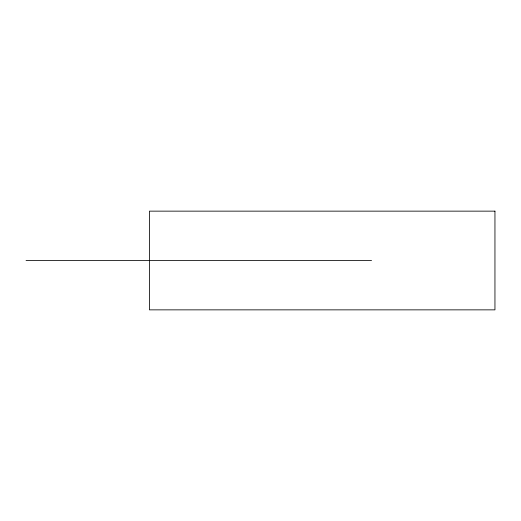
<?xml version="1.0" encoding="UTF-8"?>
<svg xmlns="http://www.w3.org/2000/svg" width="521" height="521" viewBox="0 0 521 521"><rect width="100%" height="100%" fill="white"/><g stroke="black" fill="none" stroke-linecap="round" stroke-linejoin="round"><path stroke-width="0.78" d="M26.05 260.5L371.558 260.5M494.95 211.142L149.442 211.142L149.442 309.858L494.95 309.858L494.95 211.142"/></g></svg>
